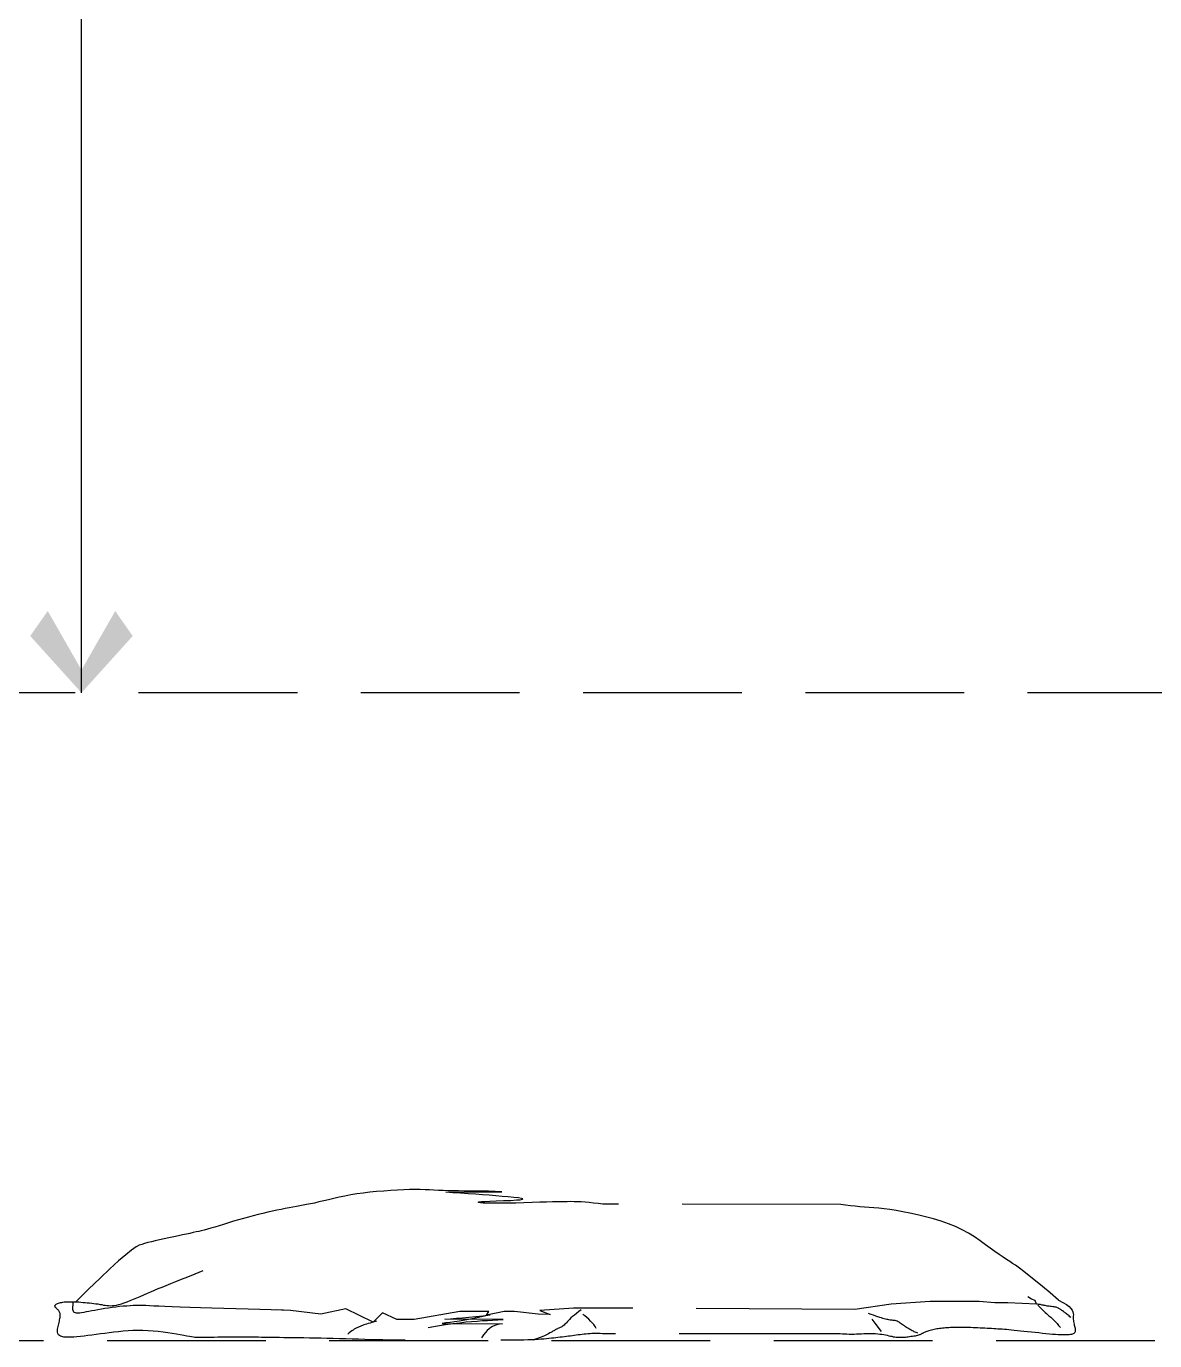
# Model space of a CAD drawing. Extents: x 468514 to 728049, y -74127 to 69080.
# Drawn here: x 504361 to 505249, y -70126 to -69092 of the extents above; entities that cross this region are included whole.
import ezdxf

# ---------------------------------------------------------------- set-up
doc = ezdxf.new("R2010")
doc.units = 0
doc.header["$LTSCALE"] = 500
doc.header["$MEASUREMENT"] = 0
doc.linetypes.add('DASH', pattern=[0.35, 0.25, -0.1])
doc.layers.add('E 立面家具、洁具', color=153, linetype='Continuous')
doc.layers.add('E 立面标注尺寸', color=9, linetype='Continuous')
doc.styles.add('PDC DIM', font='PMingLiU-ExtB.ttf', dxfattribs={"width": 0.85})
doc.dimstyles.new('PDC-A2', dxfattribs={"dimscale": 0, "dimtxt": 2.5, "dimasz": 1, "dimexe": 1, "dimexo": 1, "dimgap": 0.7, "dimtad": 1, "dimdec": 0, "dimtxsty": 'PDC DIM', "dimblk": 'ARCHTICK', "dimcen": 1, "dimdle": 1, "dimclrd": 8, "dimclre": 8, "dimclrt": 9, "dimadec": 0, "dimazin": 0, "dimtfac": 1, "dimtdec": 0, "dimtix": 1, "dimtmove": 2, "dimatfit": 3, "dimldrblk": 'PDC A2 T R', "dimfxl": 10, "dimfxlon": 1, "dimarcsym": 0})

# ---------------------------------------------------------------- blocks, each defined once
blk = doc.blocks.new('4545')
at = {"linetype": 'DASH', "lineweight": -2}
for p, q in [((508743, -71550.6), (507003, -71550.6)), ((508063.7, -71950.6, 0), (508060, -71951.4, 0)), ((508067.5, -71949.6, 0), (508063.7, -71950.6, 0)), ((508071.6, -71948.6, 0), (508067.5, -71949.6, 0)), ((508075.9, -71947.6, 0), (508071.6, -71948.6, 0)), ((508080.4, -71946.7, 0), (508075.9, -71947.6, 0)), ((508085, -71945.8, 0), (508080.4, -71946.7, 0)), ((508089.8, -71945.1, 0), (508085, -71945.8, 0)), ((508094.9, -71944.4, 0), (508089.8, -71945.1, 0)), ((508100, -71943.8, 0), (508094.9, -71944.4, 0)), ((508105.4, -71943.2, 0), (508100, -71943.8, 0)), ((508111, -71942.8, 0), (508105.4, -71943.2, 0)), ((508116.5, -71942.4, 0), (508111, -71942.8, 0)), ((508121.7, -71942.1, 0), (508116.5, -71942.4, 0)), ((508126.7, -71941.9, 0), (508121.7, -71942.1, 0)), ((508131.3, -71941.7, 0), (508126.7, -71941.9, 0)), ((508135.7, -71941.7, 0), (508131.3, -71941.7, 0)), ((508139.7, -71941.7, 0), (508135.7, -71941.7, 0)), ((508143.5, -71941.8, 0), (508139.7, -71941.7, 0)), ((508147, -71941.9, 0), (508143.5, -71941.8, 0)), ((508150.4, -71942.1, 0), (508147, -71941.9, 0)), ((508154, -71942.3, 0), (508150.4, -71942.1, 0)), ((508157.8, -71942.4, 0), (508154, -71942.3, 0)), ((508161.7, -71942.6, 0), (508157.8, -71942.4, 0)), ((508159.8, -71943.7, 0), (508204.1, -71943.4, 0)), ((508165.5, -71944.1, 0), (508159.8, -71943.7, 0)), ((508165.7, -71942.7, 0), (508161.7, -71942.6, 0)), ((508171.5, -71944.4, 0), (508165.5, -71944.1, 0)), ((508169.9, -71942.7, 0), (508165.7, -71942.7, 0)), ((508174.3, -71942.8, 0), (508169.9, -71942.7, 0)), ((508177.5, -71944.9, 0), (508171.5, -71944.4, 0)), ((508178.8, -71942.8, 0), (508174.3, -71942.8, 0)), ((508183.3, -71945.3, 0), (508177.5, -71944.9, 0)), ((508183.5, -71942.8, 0), (508178.8, -71942.8, 0)), ((508188.8, -71945.7, 0), (508183.3, -71945.3, 0)), ((508188.4, -71942.9, 0), (508183.5, -71942.8, 0)), ((508185.4, -71951.6, 0), (508186.1, -71951.3, 0)), ((508186.1, -71951.3, 0), (508187.9, -71951.1, 0)), ((508187.9, -71951.1, 0), (508190.7, -71950.9, 0)), ((508193.5, -71943, 0), (508188.4, -71942.9, 0)), ((508194.1, -71946.1, 0), (508188.8, -71945.7, 0)), ((508190.7, -71950.9, 0), (508194.5, -71950.7, 0)), ((508198.7, -71943.2, 0), (508193.5, -71943, 0)), ((508199.3, -71946.5, 0), (508194.1, -71946.1, 0)), ((508194.5, -71950.7, 0), (508199.4, -71950.5, 0)), ((508204.1, -71943.4, 0), (508198.7, -71943.2, 0)), ((508204.2, -71947, 0), (508199.3, -71946.5, 0)), ((508199.4, -71950.5, 0), (508205.3, -71950.3, 0)), ((508208.9, -71947.4, 0), (508204.2, -71947, 0)), ((508205.3, -71950.3, 0), (508211, -71950.1, 0)), ((508213.4, -71947.8, 0), (508208.9, -71947.4, 0)), ((508211, -71950.1, 0), (508215.4, -71949.8, 0)), ((508217.1, -71948.2, 0), (508213.4, -71947.8, 0)), ((508215.4, -71949.8, 0), (508218.5, -71949.6, 0)), ((508219.5, -71948.6, 0), (508217.1, -71948.2, 0)), ((508218.5, -71949.6, 0), (508220.2, -71949.3, 0)), ((508220.5, -71948.9, 0), (508219.5, -71948.6, 0)), ((508220.2, -71949.3, 0), (508220.5, -71948.9, 0)), ((508244, -71951.3, 0), (508239.2, -71951.5, 0)), ((508248.4, -71951.3, 0), (508244, -71951.3, 0)), ((508252.2, -71951.2, 0), (508248.4, -71951.3, 0)), ((508255.5, -71951.2, 0), (508252.2, -71951.2, 0)), ((508258.3, -71951.1, 0), (508255.5, -71951.2, 0)), ((508260.9, -71951.2, 0), (508258.3, -71951.1, 0)), ((508263.6, -71951.3, 0), (508260.9, -71951.2, 0)), ((508266.5, -71951.4, 0), (508263.6, -71951.3, 0)), ((508012.1, -71961.3, 0), (508008.3, -71962.3, 0)), ((508015.9, -71960.4, 0), (508012.1, -71961.3, 0)), ((508019.7, -71959.5, 0), (508015.9, -71960.4, 0)), ((508023.4, -71958.7, 0), (508019.7, -71959.5, 0)), ((508026.9, -71957.9, 0), (508023.4, -71958.7, 0)), ((508030.3, -71957.2, 0), (508026.9, -71957.9, 0)), ((508033.5, -71956.6, 0), (508030.3, -71957.2, 0)), ((508036.6, -71956, 0), (508033.5, -71956.6, 0)), ((508039.5, -71955.4, 0), (508036.6, -71956, 0)), ((508042.2, -71954.9, 0), (508039.5, -71955.4, 0)), ((508044.8, -71954.5, 0), (508042.2, -71954.9, 0)), ((508047.5, -71954, 0), (508044.8, -71954.5, 0)), ((508050.3, -71953.5, 0), (508047.5, -71954, 0)), ((508053.3, -71952.9, 0), (508050.3, -71953.5, 0)), ((508056.6, -71952.2, 0), (508053.3, -71952.9, 0)), ((508060, -71951.4, 0), (508056.6, -71952.2, 0)), ((508185.7, -71951.8, 0), (508185.4, -71951.6, 0)), ((508187.1, -71952, 0), (508185.7, -71951.8, 0)), ((508189.3, -71952.2, 0), (508187.1, -71952, 0)), ((508192.1, -71952.3, 0), (508189.3, -71952.2, 0)), ((508195.4, -71952.4, 0), (508192.1, -71952.3, 0)), ((508199.4, -71952.4, 0), (508195.4, -71952.4, 0)), ((508204, -71952.4, 0), (508199.4, -71952.4, 0)), ((508209.2, -71952.3, 0), (508204, -71952.4, 0)), ((508215, -71952.2, 0), (508209.2, -71952.3, 0)), ((508221.4, -71952, 0), (508215, -71952.2, 0)), ((508227.9, -71951.8, 0), (508221.4, -71952, 0)), ((508233.8, -71951.6, 0), (508227.9, -71951.8, 0)), ((508239.2, -71951.5, 0), (508233.8, -71951.6, 0)), ((508269.6, -71951.6, 0), (508266.5, -71951.4, 0)), ((508272.8, -71951.9, 0), (508269.6, -71951.6, 0)), ((508276.2, -71952.2, 0), (508272.8, -71951.9, 0)), ((508279.7, -71952.6, 0), (508276.2, -71952.2, 0)), ((508283.4, -71953.1, 0), (508279.7, -71952.6, 0)), ((508470.9, -71953.5, 0), (508283.4, -71953.1, 0)), ((508474.6, -71954, 0), (508470.9, -71953.5, 0)), ((508478.4, -71954.4, 0), (508474.6, -71954, 0)), ((508482.1, -71954.8, 0), (508478.4, -71954.4, 0)), ((508485.8, -71955.1, 0), (508482.1, -71954.8, 0)), ((508489.5, -71955.4, 0), (508485.8, -71955.1, 0)), ((508493.2, -71955.7, 0), (508489.5, -71955.4, 0)), ((508496.9, -71955.9, 0), (508493.2, -71955.7, 0)), ((508500.7, -71956.3, 0), (508496.9, -71955.9, 0)), ((508504.9, -71956.7, 0), (508500.7, -71956.3, 0)), ((508509.5, -71957.4, 0), (508504.9, -71956.7, 0)), ((508514.4, -71958.2, 0), (508509.5, -71957.4, 0)), ((508519.6, -71959.1, 0), (508514.4, -71958.2, 0)), ((508525.2, -71960.3, 0), (508519.6, -71959.1, 0)), ((508531.2, -71961.6, 0), (508525.2, -71960.3, 0)), ((508537.5, -71963, 0), (508531.2, -71961.6, 0)), ((507974.9, -71972.1, 0), (507972.1, -71972.8, 0)), ((507978, -71971.2, 0), (507974.9, -71972.1, 0)), ((507981.3, -71970.2, 0), (507978, -71971.2, 0)), ((507984.9, -71969.1, 0), (507981.3, -71970.2, 0)), ((507988.7, -71967.9, 0), (507984.9, -71969.1, 0)), ((507992.7, -71966.6, 0), (507988.7, -71967.9, 0)), ((507996.6, -71965.5, 0), (507992.7, -71966.6, 0)), ((508000.5, -71964.3, 0), (507996.6, -71965.5, 0)), ((508004.4, -71963.3, 0), (508000.5, -71964.3, 0)), ((508008.3, -71962.3, 0), (508004.4, -71963.3, 0)), ((508543.8, -71964.7, 0), (508537.5, -71963, 0)), ((508549.9, -71966.5, 0), (508543.8, -71964.7, 0)), ((508555.7, -71968.6, 0), (508549.9, -71966.5, 0)), ((508561.2, -71970.8, 0), (508555.7, -71968.6, 0)), ((508566.5, -71973.3, 0), (508561.2, -71970.8, 0)), ((507931.1, -71982, 0), (507928, -71982.7, 0)), ((507934.4, -71981.2, 0), (507931.1, -71982, 0)), ((507938, -71980.4, 0), (507934.4, -71981.2, 0)), ((507941.8, -71979.6, 0), (507938, -71980.4, 0)), ((507945.7, -71978.8, 0), (507941.8, -71979.6, 0)), ((507949.3, -71978, 0), (507945.7, -71978.8, 0)), ((507952.6, -71977.3, 0), (507949.3, -71978, 0)), ((507955.6, -71976.7, 0), (507952.6, -71977.3, 0)), ((507958.4, -71976.1, 0), (507955.6, -71976.7, 0)), ((507961, -71975.5, 0), (507958.4, -71976.1, 0)), ((507963.3, -71975, 0), (507961, -71975.5, 0)), ((507965.3, -71974.6, 0), (507963.3, -71975, 0)), ((507967.3, -71974.1, 0), (507965.3, -71974.6, 0)), ((507969.6, -71973.5, 0), (507967.3, -71974.1, 0)), ((507972.1, -71972.8, 0), (507969.6, -71973.5, 0)), ((508571.4, -71976, 0), (508566.5, -71973.3, 0)), ((508576.1, -71978.8, 0), (508571.4, -71976, 0)), ((508580.6, -71981.9, 0), (508576.1, -71978.8, 0)), ((508584.7, -71985, 0), (508580.6, -71981.9, 0)), ((507912.4, -71989.2, 0), (507907.9, -71992.9, 0)), ((507916, -71986.7, 0), (507912.4, -71989.2, 0)), ((507918.4, -71985.4, 0), (507916, -71986.7, 0)), ((507920.4, -71984.8, 0), (507918.4, -71985.4, 0)), ((507922.7, -71984.1, 0), (507920.4, -71984.8, 0)), ((507925.2, -71983.4, 0), (507922.7, -71984.1, 0)), ((507928, -71982.7, 0), (507925.2, -71983.4, 0)), ((508588.6, -71987.8, 0), (508584.7, -71985, 0)), ((508592.2, -71990.4, 0), (508588.6, -71987.8, 0)), ((508595.5, -71992.7, 0), (508592.2, -71990.4, 0)), ((508598.6, -71994.8, 0), (508595.5, -71992.7, 0)), ((507902.2, -71997.8, 0), (507895.4, -72004, 0)), ((507907.9, -71992.9, 0), (507902.2, -71997.8, 0)), ((508601.4, -71996.7, 0), (508598.6, -71994.8, 0)), ((508603.9, -71998.3, 0), (508601.4, -71996.7, 0)), ((508606.1, -71999.7, 0), (508603.9, -71998.3, 0)), ((508608.5, -72001.2, 0), (508606.1, -71999.7, 0)), ((508611.5, -72003.4, 0), (508608.5, -72001.2, 0)), ((507887.6, -72011.4, 0), (507878.6, -72020.1, 0)), ((507895.4, -72004, 0), (507887.6, -72011.4, 0)), ((507947.3, -72014), (507951.7, -72012.2)), ((507951.7, -72012.2), (507956.7, -72010.2)), ((507956.7, -72010.2), (507962.4, -72007.9)), ((507962.4, -72007.9), (507968.7, -72005.3)), ((508615.1, -72006.1, 0), (508611.5, -72003.4, 0)), ((508619.3, -72009.5, 0), (508615.1, -72006.1, 0)), ((508624.1, -72013.4, 0), (508619.3, -72009.5, 0)), ((508629.6, -72017.9, 0), (508624.1, -72013.4, 0)), ((507878.6, -72020.1, 0), (507868.6, -72030, 0)), ((507922.1, -72024.5), (507924.9, -72023.2)), ((507924.9, -72023.2), (507927.7, -72022)), ((507927.7, -72022), (507930.5, -72020.8)), ((507930.5, -72020.8), (507933.4, -72019.6)), ((507933.4, -72019.6), (507936.4, -72018.4)), ((507936.4, -72018.4), (507939.7, -72017.1)), ((507939.7, -72017.1), (507943.3, -72015.6)), ((507943.3, -72015.6), (507947.3, -72014)), ((508635.6, -72023, 0), (508629.6, -72017.9, 0)), ((508642.2, -72028.8, 0), (508635.6, -72023, 0)), ((507852.1, -72033.1), (507852.2, -72032.8)), ((507852.1, -72033.4), (507852.1, -72033.1)), ((507852.2, -72033.8), (507852.1, -72033.4)), ((507852.2, -72032.8), (507852.4, -72032.5)), ((507852.3, -72034.1), (507852.2, -72033.8)), ((507852.6, -72034.4), (507852.3, -72034.1)), ((507852.4, -72032.5), (507852.7, -72032.2)), ((507852.7, -72032.2), (507853.1, -72031.9)), ((507853.1, -72031.9), (507853.6, -72031.6)), ((507853.6, -72031.6), (507854.2, -72031.4)), ((507854.2, -72031.4), (507854.9, -72031.1)), ((507854.9, -72031.1), (507855.7, -72030.9)), ((507855.7, -72030.9), (507856.5, -72030.6)), ((507856.5, -72030.6), (507857.4, -72030.4)), ((507857.4, -72030.4), (507858.3, -72030.3)), ((507858.3, -72030.3), (507859.3, -72030.1)), ((507859.3, -72030.1), (507860.4, -72030)), ((507860.4, -72030), (507861.5, -72030)), ((507861.5, -72030), (507862.6, -72029.9)), ((507862.6, -72029.9), (507863.8, -72029.9)), ((507863.8, -72029.9), (507865.1, -72029.9)), ((507865.1, -72029.9), (507866.5, -72029.9)), ((507866.3, -72033.9, 0), (507866.4, -72032.7, 0)), ((507866.3, -72035, 0), (507866.3, -72033.9, 0)), ((507866.4, -72031.4, 0), (507866.5, -72029.9, 0)), ((507866.4, -72032.7, 0), (507866.4, -72031.4, 0)), ((507866.5, -72029.9), (507867.9, -72030)), ((507867.9, -72030), (507869.3, -72030)), ((507869.3, -72030), (507870.9, -72030.1)), ((507870.9, -72030.1), (507872.5, -72030.2)), ((507872.5, -72030.2), (507874.2, -72030.4)), ((507874.2, -72030.4), (507875.9, -72030.5)), ((507875.9, -72030.5), (507877.6, -72030.7)), ((507877.6, -72030.7), (507879.4, -72030.9)), ((507879.4, -72030.9), (507881.1, -72031.1)), ((507881.1, -72031.1), (507882.8, -72031.3)), ((507882.8, -72031.3), (507884.4, -72031.5)), ((507884.4, -72031.5), (507886, -72031.7)), ((507886, -72031.7), (507887.6, -72032)), ((507887.6, -72032), (507889, -72032.2)), ((507889, -72032.2), (507890.4, -72032.5)), ((507890.4, -72032.5), (507891.7, -72032.7)), ((507891.7, -72032.7), (507893, -72032.9)), ((507893, -72032.9), (507894.4, -72033)), ((507894.4, -72033), (507895.8, -72033.1)), ((507895.8, -72033.1), (507897.3, -72033)), ((507900.1, -72034.1, 0), (507897.2, -72034.5, 0)), ((507897.3, -72033), (507898.8, -72032.9)), ((507898.8, -72032.9), (507900.5, -72032.6)), ((507903, -72033.8, 0), (507900.1, -72034.1, 0)), ((507900.5, -72032.6), (507902.4, -72032.2)), ((507902.4, -72032.2), (507904.4, -72031.6)), ((507905.8, -72033.5, 0), (507903, -72033.8, 0)), ((507904.4, -72031.6), (507906.6, -72030.8)), ((507908.6, -72033.3, 0), (507905.8, -72033.5, 0)), ((507906.6, -72030.8), (507908.9, -72030)), ((507911.2, -72033.1, 0), (507908.6, -72033.3, 0)), ((507908.9, -72030), (507911.4, -72029)), ((507913.8, -72033, 0), (507911.2, -72033.1, 0)), ((507911.4, -72029), (507914, -72028)), ((507916.1, -72032.9, 0), (507913.8, -72033, 0)), ((507914, -72028), (507916.6, -72026.8)), ((507918.5, -72032.9, 0), (507916.1, -72032.9, 0)), ((507916.6, -72026.8), (507919.3, -72025.7)), ((507920.9, -72032.9, 0), (507918.5, -72032.9, 0)), ((507919.3, -72025.7), (507922.1, -72024.5)), ((507923.6, -72033, 0), (507920.9, -72032.9, 0)), ((507926.5, -72033.1, 0), (507923.6, -72033, 0)), ((507930, -72033.3, 0), (507926.5, -72033.1, 0)), ((507934, -72033.5, 0), (507930, -72033.3, 0)), ((507938.7, -72033.7, 0), (507934, -72033.5, 0)), ((507944.3, -72033.9, 0), (507938.7, -72033.7, 0)), ((507950.8, -72034.2, 0), (507944.3, -72033.9, 0)), ((507958.3, -72034.4, 0), (507950.8, -72034.2, 0)), ((508510.5, -72031.8), (508482, -72035.9)), ((508541.2, -72029.8), (508510.5, -72031.8)), ((508561.6, -72029.8), (508541.2, -72029.8)), ((508579.9, -72029.8), (508561.6, -72029.8)), ((508592.2, -72030.8), (508579.9, -72029.8)), ((508602.4, -72030.8), (508592.2, -72030.8)), ((508624.9, -72031.8), (508602.4, -72030.8)), ((508621, -72028), (508618.1, -72026)), ((508623.8, -72028.9), (508621, -72028)), ((508624.9, -72031.8), (508623.8, -72028.9)), ((508625.7, -72031.9, 0), (508624.9, -72031.8, 0)), ((508626.5, -72032, 0), (508625.7, -72031.9, 0)), ((508625.9, -72032.5, 0), (508627.5, -72034.2, 0)), ((508627.3, -72032.1, 0), (508626.5, -72032, 0)), ((508628, -72032.2, 0), (508627.3, -72032.1, 0)), ((508628.7, -72032.3, 0), (508628, -72032.2, 0)), ((508629.4, -72032.5, 0), (508628.7, -72032.3, 0)), ((508630, -72032.6, 0), (508629.4, -72032.5, 0)), ((508630.6, -72032.7, 0), (508630, -72032.6, 0)), ((508631.1, -72032.9, 0), (508630.6, -72032.7, 0)), ((508631.8, -72033, 0), (508631.1, -72032.9, 0)), ((508632.5, -72033.2, 0), (508631.8, -72033, 0)), ((508633.3, -72033.3, 0), (508632.5, -72033.2, 0)), ((508634.1, -72033.4, 0), (508633.3, -72033.3, 0)), ((508635, -72033.5, 0), (508634.1, -72033.4, 0)), ((508635.9, -72033.7, 0), (508635, -72033.5, 0)), ((508636.9, -72033.8, 0), (508635.9, -72033.7, 0)), ((508637.9, -72033.9, 0), (508636.9, -72033.8, 0)), ((508638.8, -72034, 0), (508637.9, -72033.9, 0)), ((508639.6, -72034.2, 0), (508638.8, -72034, 0)), ((508640.4, -72034.3, 0), (508639.6, -72034.2, 0)), ((508642.2, -72028.8), (508645.8, -72030.5)), ((508645.8, -72030.5), (508648.5, -72032.2)), ((508648.5, -72032.2), (508650.6, -72033.8)), ((508650.6, -72033.8), (508652.1, -72035.2)), ((507852.8, -72034.7), (507852.6, -72034.4)), ((507853.2, -72035), (507852.8, -72034.7)), ((507853.5, -72035.4), (507853.2, -72035)), ((507853.9, -72035.7), (507853.5, -72035.4)), ((507854.2, -72036.1), (507853.9, -72035.7)), ((507854.6, -72036.4), (507854.2, -72036.1)), ((507854.9, -72036.8), (507854.6, -72036.4)), ((507855.2, -72037.2), (507854.9, -72036.8)), ((507855.5, -72037.6), (507855.2, -72037.2)), ((507855.8, -72038.1), (507855.5, -72037.6)), ((507855.6, -72045.1), (507855.8, -72044.1)), ((507856, -72038.6), (507855.8, -72038.1)), ((507855.8, -72044.1), (507856, -72043.1)), ((507856.1, -72039.2), (507856, -72038.6)), ((507856, -72043.1), (507856.2, -72042.2)), ((507856.2, -72039.9), (507856.1, -72039.2)), ((507856.3, -72040.6), (507856.2, -72039.9)), ((507856.2, -72042.2), (507856.3, -72041.3)), ((507856.3, -72041.3), (507856.3, -72040.6)), ((507866.3, -72036, 0), (507866.3, -72035, 0)), ((507866.4, -72036.8, 0), (507866.3, -72036, 0)), ((507866.6, -72037.5, 0), (507866.4, -72036.8, 0)), ((507866.9, -72038.1, 0), (507866.6, -72037.5, 0)), ((507867.5, -72038.5, 0), (507866.9, -72038.1, 0)), ((507868.2, -72038.7, 0), (507867.5, -72038.5, 0)), ((507869.1, -72038.9, 0), (507868.2, -72038.7, 0)), ((507870.2, -72038.9, 0), (507869.1, -72038.9, 0)), ((507871.6, -72038.8, 0), (507870.2, -72038.9, 0)), ((507873.1, -72038.6, 0), (507871.6, -72038.8, 0)), ((507874.9, -72038.3, 0), (507873.1, -72038.6, 0)), ((507876.8, -72037.9, 0), (507874.9, -72038.3, 0)), ((507878.9, -72037.5, 0), (507876.8, -72037.9, 0)), ((507881.1, -72037.1, 0), (507878.9, -72037.5, 0)), ((507883.5, -72036.7, 0), (507881.1, -72037.1, 0)), ((507886, -72036.2, 0), (507883.5, -72036.7, 0)), ((507888.7, -72035.7, 0), (507886, -72036.2, 0)), ((507891.5, -72035.3, 0), (507888.7, -72035.7, 0)), ((507894.3, -72034.9, 0), (507891.5, -72035.3, 0)), ((507897.2, -72034.5, 0), (507894.3, -72034.9, 0)), ((507966.6, -72034.7, 0), (507958.3, -72034.4, 0)), ((507975.6, -72035, 0), (507966.6, -72034.7, 0)), ((507985.1, -72035.2, 0), (507975.6, -72035, 0)), ((507994.6, -72035.5, 0), (507985.1, -72035.2, 0)), ((508004.2, -72035.8, 0), (507994.6, -72035.5, 0)), ((508013.5, -72036, 0), (508004.2, -72035.8, 0)), ((508022.3, -72036.3, 0), (508013.5, -72036, 0)), ((508030.4, -72036.5, 0), (508022.3, -72036.3, 0)), ((508037.5, -72036.7), (508026.5, -72036.4)), ((508037.5, -72036.7, 0), (508030.4, -72036.5, 0)), ((508061.5, -72039.7), (508037.5, -72036.7)), ((508081.1, -72035.6), (508061.5, -72039.7)), ((508102.6, -72045.9), (508081.1, -72035.6)), ((508110.1, -72038.7), (508102.6, -72045.9)), ((508121.4, -72043.9), (508110.1, -72038.7)), ((508134.9, -72043.9), (508121.4, -72043.9)), ((508171, -72037.7), (508134.9, -72043.9)), ((508159.2, -72043.6, 0), (508163.6, -72043.3, 0)), ((508204.9, -72043.9, 0), (508159.2, -72043.6, 0)), ((508163.6, -72043.3, 0), (508168.2, -72042.9, 0)), ((508168.2, -72042.9, 0), (508173, -72042.5, 0)), ((508174.9, -72044.5, 0), (508170.7, -72045.2, 0)), ((508182.4, -72037.7), (508171, -72037.7)), ((508173, -72042.5, 0), (508178.1, -72042.1, 0)), ((508179.4, -72043.7, 0), (508174.9, -72044.5, 0)), ((508178.1, -72042.1, 0), (508183.4, -72041.5, 0)), ((508184.2, -72042.7, 0), (508179.4, -72043.7, 0)), ((508193.7, -72037.7), (508182.4, -72037.7)), ((508183.4, -72041.5, 0), (508188.9, -72040.9, 0)), ((508189.4, -72041.6, 0), (508184.2, -72042.7, 0)), ((508188.9, -72040.9, 0), (508194.8, -72040.2, 0)), ((508194.8, -72040.2, 0), (508189.4, -72041.6, 0)), ((508205.7, -72037.7), (508191.9, -72040.5)), ((508191.9, -72040.5), (508193.7, -72037.7)), ((508192.7, -72044.6, 0), (508196.7, -72044.4, 0)), ((508196.7, -72044.4, 0), (508200.7, -72044.2, 0)), ((508200.7, -72044.2, 0), (508204.9, -72043.9, 0)), ((508214, -72037.7), (508205.7, -72037.7)), ((508232.5, -72039.7), (508214, -72037.7)), ((508242.1, -72040), (508232.5, -72039.7)), ((508260.5, -72034.9), (508233.9, -72036.9)), ((508233.9, -72036.9), (508242.1, -72040)), ((508257.3, -72043.8, 0), (508256.4, -72044.7, 0)), ((508258.4, -72042.7, 0), (508257.3, -72043.8, 0)), ((508259.7, -72041.6, 0), (508258.4, -72042.7, 0)), ((508261.1, -72040.4, 0), (508259.7, -72041.6, 0)), ((508482, -72035.9), (508260.5, -72034.9)), ((508262.8, -72039.1, 0), (508261.1, -72040.4, 0)), ((508264.5, -72037.7, 0), (508262.8, -72039.1, 0)), ((508266.5, -72036.2, 0), (508264.5, -72037.7, 0)), ((508269.4, -72041.1, 0), (508267.7, -72039.9, 0)), ((508271, -72042.4, 0), (508269.4, -72041.1, 0)), ((508272.5, -72043.7, 0), (508271, -72042.4, 0)), ((508273.8, -72045.1, 0), (508272.5, -72043.7, 0)), ((508494.8, -72039.9, 0), (508492.7, -72039.1, 0)), ((508496.7, -72040.6, 0), (508494.8, -72039.9, 0)), ((508498, -72046.8), (508495.5, -72043.6)), ((508498.5, -72041.2, 0), (508496.7, -72040.6, 0)), ((508500.1, -72041.8, 0), (508498.5, -72041.2, 0)), ((508501.6, -72042.3, 0), (508500.1, -72041.8, 0)), ((508502.9, -72042.7, 0), (508501.6, -72042.3, 0)), ((508504.1, -72043.1, 0), (508502.9, -72042.7, 0)), ((508505.1, -72043.4, 0), (508504.1, -72043.1, 0)), ((508506.1, -72043.6, 0), (508505.1, -72043.4, 0)), ((508507, -72043.8, 0), (508506.1, -72043.6, 0)), ((508507.9, -72044, 0), (508507, -72043.8, 0)), ((508508.8, -72044.2, 0), (508507.9, -72044, 0)), ((508509.7, -72044.3, 0), (508508.8, -72044.2, 0)), ((508510.5, -72044.4, 0), (508509.7, -72044.3, 0)), ((508511.3, -72044.5, 0), (508510.5, -72044.4, 0)), ((508627.5, -72034.2, 0), (508629.1, -72035.7, 0)), ((508629.1, -72035.7, 0), (508630.5, -72037.1, 0)), ((508630.5, -72037.1, 0), (508631.7, -72038.3, 0)), ((508631.7, -72038.3, 0), (508632.9, -72039.3, 0)), ((508632.9, -72039.3, 0), (508633.9, -72040.2, 0)), ((508633.9, -72040.2, 0), (508634.7, -72040.9, 0)), ((508634.7, -72040.9, 0), (508635.5, -72041.5, 0)), ((508635.5, -72041.5, 0), (508636.2, -72042.1, 0)), ((508636.2, -72042.1, 0), (508637, -72042.8, 0)), ((508637, -72042.8, 0), (508637.9, -72043.7, 0)), ((508637.9, -72043.7, 0), (508638.9, -72044.7, 0)), ((508641, -72034.5, 0), (508640.4, -72034.3, 0)), ((508641.6, -72034.7, 0), (508641, -72034.5, 0)), ((508642.2, -72034.9, 0), (508641.6, -72034.7, 0)), ((508642.6, -72035.2, 0), (508642.2, -72034.9, 0)), ((508643, -72035.5, 0), (508642.6, -72035.2, 0)), ((508643.5, -72035.8, 0), (508643, -72035.5, 0)), ((508643.9, -72036.1, 0), (508643.5, -72035.8, 0)), ((508644.4, -72036.4, 0), (508643.9, -72036.1, 0)), ((508645, -72036.8, 0), (508644.4, -72036.4, 0)), ((508645.5, -72037.2, 0), (508645, -72036.8, 0)), ((508646.1, -72037.6, 0), (508645.5, -72037.2, 0)), ((508646.7, -72038, 0), (508646.1, -72037.6, 0)), ((508647.3, -72038.5, 0), (508646.7, -72038, 0)), ((508647.9, -72039, 0), (508647.3, -72038.5, 0)), ((508648.6, -72039.5, 0), (508647.9, -72039, 0)), ((508649.2, -72040, 0), (508648.6, -72039.5, 0)), ((508649.9, -72040.6, 0), (508649.2, -72040, 0)), ((508650.6, -72041.1, 0), (508649.9, -72040.6, 0)), ((508651.3, -72041.7, 0), (508650.6, -72041.1, 0)), ((508652, -72042.3, 0), (508651.3, -72041.7, 0)), ((508652.1, -72035.2), (508653, -72036.6)), ((508653, -72036.6), (508653.6, -72037.9)), ((508653.6, -72037.9), (508653.9, -72039.1)), ((508653.9, -72039.1), (508654, -72040.3)), ((508654, -72040.3), (508653.9, -72041.4)), ((508653.9, -72041.4), (508653.9, -72042.5)), ((508653.9, -72042.5), (508653.9, -72043.6)), ((508653.9, -72043.6), (508654, -72044.6)), ((507854, -72053.2), (507854.1, -72052.3)), ((507854.1, -72054), (507854, -72053.2)), ((507854.1, -72052.3), (507854.2, -72051.4)), ((507854.3, -72054.8), (507854.1, -72054)), ((507854.2, -72051.4), (507854.4, -72050.4)), ((507854.6, -72055.5), (507854.3, -72054.8)), ((507854.4, -72050.4), (507854.6, -72049.3)), ((507854.6, -72049.3), (507854.9, -72048.3)), ((507854.9, -72048.3), (507855.1, -72047.2)), ((507855.1, -72047.2), (507855.4, -72046.2)), ((507855.4, -72046.2), (507855.6, -72045.1)), ((507891.3, -72054.8), (507887.9, -72055.3)), ((507894.8, -72054.3), (507891.3, -72054.8)), ((507898.5, -72053.9), (507894.8, -72054.3)), ((507902.1, -72053.5), (507898.5, -72053.9)), ((507905.9, -72053.1), (507902.1, -72053.5)), ((507909.7, -72052.8), (507905.9, -72053.1)), ((507913.5, -72052.6), (507909.7, -72052.8)), ((507917.5, -72052.5), (507913.5, -72052.6)), ((507921.4, -72052.6), (507917.5, -72052.5)), ((507925.4, -72052.7), (507921.4, -72052.6)), ((507929.4, -72053), (507925.4, -72052.7)), ((507933.3, -72053.4), (507929.4, -72053)), ((507937.2, -72053.9), (507933.3, -72053.4)), ((507940.9, -72054.4), (507937.2, -72053.9)), ((507944.5, -72054.9), (507940.9, -72054.4)), ((508083.8, -72054.5, 0), (508082.8, -72055.5, 0)), ((508084.8, -72053.6, 0), (508083.8, -72054.5, 0)), ((508085.8, -72052.8, 0), (508084.8, -72053.6, 0)), ((508086.8, -72052.2, 0), (508085.8, -72052.8, 0)), ((508087.8, -72051.6, 0), (508086.8, -72052.2, 0)), ((508088.7, -72051, 0), (508087.8, -72051.6, 0)), ((508089.7, -72050.5, 0), (508088.7, -72051, 0)), ((508090.6, -72050.1, 0), (508089.7, -72050.5, 0)), ((508091.6, -72049.7, 0), (508090.6, -72050.1, 0)), ((508092.5, -72049.3, 0), (508091.6, -72049.7, 0)), ((508093.4, -72048.9, 0), (508092.5, -72049.3, 0)), ((508094.3, -72048.6, 0), (508093.4, -72048.9, 0)), ((508095.3, -72048.2, 0), (508094.3, -72048.6, 0)), ((508096.4, -72047.9, 0), (508095.3, -72048.2, 0)), ((508097.5, -72047.5, 0), (508096.4, -72047.9, 0)), ((508098.8, -72047.1, 0), (508097.5, -72047.5, 0)), ((508100.2, -72046.7, 0), (508098.8, -72047.1, 0)), ((508101.7, -72046.2, 0), (508100.2, -72046.7, 0)), ((508103.5, -72045.7, 0), (508101.7, -72046.2, 0)), ((508105.4, -72045.1, 0), (508103.5, -72045.7, 0)), ((508146.1, -72050.2, 0), (508153.2, -72048.9, 0)), ((508153.2, -72048.9, 0), (508159.6, -72047.9, 0)), ((508160, -72046.6, 0), (508157, -72047, 0)), ((508157, -72047, 0), (508204.4, -72047.3, 0)), ((508159.6, -72047.9, 0), (508165.4, -72047.1, 0)), ((508163.2, -72046.2, 0), (508160, -72046.6, 0)), ((508166.8, -72045.7, 0), (508163.2, -72046.2, 0)), ((508165.4, -72047.1, 0), (508170.8, -72046.4, 0)), ((508170.7, -72045.2, 0), (508166.8, -72045.7, 0)), ((508170.8, -72046.4, 0), (508175.7, -72045.8, 0)), ((508175.7, -72045.8, 0), (508180.2, -72045.4, 0)), ((508180.2, -72045.4, 0), (508184.5, -72045.1, 0)), ((508184.5, -72045.1, 0), (508188.6, -72044.8, 0)), ((508188.6, -72044.8, 0), (508192.7, -72044.6, 0)), ((508191.1, -72054.1, 0), (508189.6, -72056, 0)), ((508192.5, -72052.5, 0), (508191.1, -72054.1, 0)), ((508193.9, -72051.2, 0), (508192.5, -72052.5, 0)), ((508195.3, -72050.2, 0), (508193.9, -72051.2, 0)), ((508196.7, -72049.4, 0), (508195.3, -72050.2, 0)), ((508198.4, -72048.7, 0), (508196.7, -72049.4, 0)), ((508200.1, -72048.2, 0), (508198.4, -72048.7, 0)), ((508202.1, -72047.7, 0), (508200.1, -72048.2, 0)), ((508204.4, -72047.3, 0), (508202.1, -72047.7, 0)), ((508241.7, -72054.5, 0), (508240.8, -72055.1, 0)), ((508242.6, -72054.1, 0), (508241.7, -72054.5, 0)), ((508243.5, -72053.6, 0), (508242.6, -72054.1, 0)), ((508244.2, -72053.2, 0), (508243.5, -72053.6, 0)), ((508244.9, -72052.8, 0), (508244.2, -72053.2, 0)), ((508245.5, -72052.5, 0), (508244.9, -72052.8, 0)), ((508246.1, -72052.1, 0), (508245.5, -72052.5, 0)), ((508246.6, -72051.8, 0), (508246.1, -72052.1, 0)), ((508247.1, -72051.5, 0), (508246.6, -72051.8, 0)), ((508247.7, -72051.2, 0), (508247.1, -72051.5, 0)), ((508248.2, -72051, 0), (508247.7, -72051.2, 0)), ((508248.8, -72050.7, 0), (508248.2, -72051, 0)), ((508249.4, -72050.4, 0), (508248.8, -72050.7, 0)), ((508250, -72050.1, 0), (508249.4, -72050.4, 0)), ((508250.6, -72049.9, 0), (508250, -72050.1, 0)), ((508251.2, -72049.6, 0), (508250.6, -72049.9, 0)), ((508251.8, -72049.2, 0), (508251.2, -72049.6, 0)), ((508252.4, -72048.8, 0), (508251.8, -72049.2, 0)), ((508253.1, -72048.3, 0), (508252.4, -72048.8, 0)), ((508253.7, -72047.7, 0), (508253.1, -72048.3, 0)), ((508254.4, -72047.1, 0), (508253.7, -72047.7, 0)), ((508255, -72046.4, 0), (508254.4, -72047.1, 0)), ((508255.7, -72045.6, 0), (508255, -72046.4, 0)), ((508256.4, -72044.7, 0), (508255.7, -72045.6, 0)), ((508275.1, -72046.5, 0), (508273.8, -72045.1, 0)), ((508276.3, -72047.9, 0), (508275.1, -72046.5, 0)), ((508277.4, -72049.4, 0), (508276.3, -72047.9, 0)), ((508278.3, -72050.9, 0), (508277.4, -72049.4, 0)), ((508502.9, -72053.4), (508498, -72046.8)), ((508512.1, -72044.6, 0), (508511.3, -72044.5, 0)), ((508512.9, -72044.7, 0), (508512.1, -72044.6, 0)), ((508513.6, -72044.8, 0), (508512.9, -72044.7, 0)), ((508514.4, -72045, 0), (508513.6, -72044.8, 0)), ((508515.2, -72045.3, 0), (508514.4, -72045, 0)), ((508516, -72045.7, 0), (508515.2, -72045.3, 0)), ((508516.8, -72046.1, 0), (508516, -72045.7, 0)), ((508517.6, -72046.7, 0), (508516.8, -72046.1, 0)), ((508518.4, -72047.2, 0), (508517.6, -72046.7, 0)), ((508519.2, -72047.8, 0), (508518.4, -72047.2, 0)), ((508520.1, -72048.4, 0), (508519.2, -72047.8, 0)), ((508520.9, -72049, 0), (508520.1, -72048.4, 0)), ((508521.8, -72049.6, 0), (508520.9, -72049, 0)), ((508522.7, -72050.1, 0), (508521.8, -72049.6, 0)), ((508523.6, -72050.7, 0), (508522.7, -72050.1, 0)), ((508524.5, -72051.2, 0), (508523.6, -72050.7, 0)), ((508525.4, -72051.7, 0), (508524.5, -72051.2, 0)), ((508526.3, -72052.2, 0), (508525.4, -72051.7, 0)), ((508527.1, -72052.7, 0), (508526.3, -72052.2, 0)), ((508528, -72053.1, 0), (508527.1, -72052.7, 0)), ((508528.7, -72053.5, 0), (508528, -72053.1, 0)), ((508529.5, -72053.8, 0), (508528.7, -72053.5, 0)), ((508530.2, -72054.1, 0), (508529.5, -72053.8, 0)), ((508530.9, -72054.4, 0), (508530.2, -72054.1, 0)), ((508531.5, -72054.6, 0), (508530.9, -72054.4, 0)), ((508535.2, -72054.8), (508534.8, -72055)), ((508535.6, -72054.6), (508535.2, -72054.8)), ((508536, -72054.3), (508535.6, -72054.6)), ((508536.6, -72054.1), (508536, -72054.3)), ((508537.2, -72053.8), (508536.6, -72054.1)), ((508537.9, -72053.6), (508537.2, -72053.8)), ((508538.6, -72053.3), (508537.9, -72053.6)), ((508539.5, -72053), (508538.6, -72053.3)), ((508540.3, -72052.7), (508539.5, -72053)), ((508541.3, -72052.5), (508540.3, -72052.7)), ((508542.3, -72052.2), (508541.3, -72052.5)), ((508543.3, -72052), (508542.3, -72052.2)), ((508544.3, -72051.7), (508543.3, -72052)), ((508545.4, -72051.5), (508544.3, -72051.7)), ((508546.5, -72051.3), (508545.4, -72051.5)), ((508547.6, -72051.2), (508546.5, -72051.3)), ((508548.7, -72051), (508547.6, -72051.2)), ((508549.8, -72050.9), (508548.7, -72051)), ((508551, -72050.7), (508549.8, -72050.9)), ((508552.2, -72050.6), (508551, -72050.7)), ((508553.4, -72050.5), (508552.2, -72050.6)), ((508554.7, -72050.5), (508553.4, -72050.5)), ((508556, -72050.4), (508554.7, -72050.5)), ((508557.3, -72050.3), (508556, -72050.4)), ((508558.7, -72050.3), (508557.3, -72050.3)), ((508560.2, -72050.3), (508558.7, -72050.3)), ((508561.7, -72050.2), (508560.2, -72050.3)), ((508563.2, -72050.2), (508561.7, -72050.2)), ((508564.8, -72050.2), (508563.2, -72050.2)), ((508566.4, -72050.2), (508564.8, -72050.2)), ((508568.1, -72050.2), (508566.4, -72050.2)), ((508569.8, -72050.3), (508568.1, -72050.2)), ((508571.5, -72050.3), (508569.8, -72050.3)), ((508573.3, -72050.3), (508571.5, -72050.3)), ((508575.1, -72050.4), (508573.3, -72050.3)), ((508576.9, -72050.5), (508575.1, -72050.4)), ((508578.8, -72050.5), (508576.9, -72050.5)), ((508580.6, -72050.6), (508578.8, -72050.5)), ((508582.5, -72050.7), (508580.6, -72050.6)), ((508584.3, -72050.8), (508582.5, -72050.7)), ((508586.1, -72050.9), (508584.3, -72050.8)), ((508587.9, -72051), (508586.1, -72050.9)), ((508589.6, -72051.1), (508587.9, -72051)), ((508591.3, -72051.2), (508589.6, -72051.1)), ((508593, -72051.3), (508591.3, -72051.2)), ((508594.6, -72051.4), (508593, -72051.3)), ((508596.3, -72051.5), (508594.6, -72051.4)), ((508597.9, -72051.6), (508596.3, -72051.5)), ((508599.7, -72051.8), (508597.9, -72051.6)), ((508601.4, -72051.9), (508599.7, -72051.8)), ((508603.3, -72052.1), (508601.4, -72051.9)), ((508605.4, -72052.3), (508603.3, -72052.1)), ((508607.5, -72052.5), (508605.4, -72052.3)), ((508609.9, -72052.7), (508607.5, -72052.5)), ((508612.4, -72053), (508609.9, -72052.7)), ((508615.1, -72053.3), (508612.4, -72053)), ((508618, -72053.6), (508615.1, -72053.3)), ((508620.9, -72053.9), (508618, -72053.6)), ((508623.8, -72054.2), (508620.9, -72053.9)), ((508626.7, -72054.5), (508623.8, -72054.2)), ((508629.6, -72054.8), (508626.7, -72054.5)), ((508632.4, -72055.1), (508629.6, -72054.8)), ((508638.9, -72044.7, 0), (508640, -72045.8, 0)), ((508640, -72045.8, 0), (508641.2, -72047.1, 0)), ((508641.2, -72047.1, 0), (508642.4, -72048.5, 0)), ((508642.4, -72048.5, 0), (508643.8, -72050.1, 0)), ((508654.4, -72054.8), (508653.9, -72055.1)), ((508654, -72044.6), (508654.1, -72045.6)), ((508654.1, -72045.6), (508654.3, -72046.5)), ((508654.3, -72046.5), (508654.5, -72047.5)), ((508654.8, -72054.5), (508654.4, -72054.8)), ((508654.5, -72047.5), (508654.7, -72048.3)), ((508654.7, -72048.3), (508655, -72049.2)), ((508655.1, -72054.1), (508654.8, -72054.5)), ((508655, -72049.2), (508655.2, -72049.9)), ((508655.3, -72053.6), (508655.1, -72054.1)), ((508655.2, -72049.9), (508655.3, -72050.7)), ((508655.3, -72050.7), (508655.5, -72051.4)), ((508655.5, -72053.1), (508655.3, -72053.6)), ((508655.5, -72051.4), (508655.5, -72052)), ((508655.5, -72052), (508655.5, -72052.6)), ((508655.5, -72052.6), (508655.5, -72053.1)), ((508718.1, -72060.6), (507027.9, -72060.6)), ((507855, -72056.1), (507854.6, -72055.5)), ((507855.7, -72056.6), (507855, -72056.1)), ((507856.5, -72057), (507855.7, -72056.6)), ((507857.6, -72057.4), (507856.5, -72057)), ((507859, -72057.7), (507857.6, -72057.4)), ((507860.6, -72057.8), (507859, -72057.7)), ((507862.5, -72057.9), (507860.6, -72057.8)), ((507864.6, -72057.8), (507862.5, -72057.9)), ((507866.9, -72057.7), (507864.6, -72057.8)), ((507869.4, -72057.5), (507866.9, -72057.7)), ((507872.2, -72057.3), (507869.4, -72057.5)), ((507875, -72057), (507872.2, -72057.3)), ((507878.1, -72056.6), (507875, -72057)), ((507881.2, -72056.2), (507878.1, -72056.6)), ((507884.5, -72055.8), (507881.2, -72056.2)), ((507887.9, -72055.3), (507884.5, -72055.8)), ((507947.8, -72055.5), (507944.5, -72054.9)), ((507950.8, -72056), (507947.8, -72055.5)), ((507953.6, -72056.5), (507950.8, -72056)), ((507956, -72057), (507953.6, -72056.5)), ((507958, -72057.3), (507956, -72057)), ((507959.6, -72057.6), (507958, -72057.3)), ((507961.1, -72057.9), (507959.6, -72057.6)), ((507962.3, -72058), (507961.1, -72057.9)), ((507963.5, -72058.1), (507962.3, -72058)), ((507964.6, -72058.2), (507963.5, -72058.1)), ((507965.8, -72058.2), (507964.6, -72058.2)), ((507967.1, -72058.2), (507965.8, -72058.2)), ((507968.6, -72058.2), (507967.1, -72058.2)), ((507970.4, -72058.2), (507968.6, -72058.2)), ((507972.5, -72058.1), (507970.4, -72058.2)), ((507974.9, -72058), (507972.5, -72058.1)), ((507977.5, -72058), (507974.9, -72058)), ((507980.4, -72057.9), (507977.5, -72058)), ((507983.3, -72057.8), (507980.4, -72057.9)), ((507986.3, -72057.8), (507983.3, -72057.8)), ((507989.4, -72057.7), (507986.3, -72057.8)), ((507992.4, -72057.7), (507989.4, -72057.7)), ((507995.3, -72057.7), (507992.4, -72057.7)), ((507998.1, -72057.7), (507995.3, -72057.7)), ((508000.8, -72057.7), (507998.1, -72057.7)), ((508003.2, -72057.7), (508000.8, -72057.7)), ((508005.6, -72057.7), (508003.2, -72057.7)), ((508007.9, -72057.8), (508005.6, -72057.7)), ((508010.1, -72057.8), (508007.9, -72057.8)), ((508012.4, -72057.9), (508010.1, -72057.8)), ((508014.8, -72058), (508012.4, -72057.9)), ((508017.2, -72058), (508014.8, -72058)), ((508019.8, -72058.1), (508017.2, -72058)), ((508022.6, -72058.2), (508019.8, -72058.1)), ((508025.7, -72058.2), (508022.6, -72058.2)), ((508028.9, -72058.2), (508025.7, -72058.2)), ((508032.4, -72058.3), (508028.9, -72058.2)), ((508036, -72058.3), (508032.4, -72058.3)), ((508039.9, -72058.4), (508036, -72058.3)), ((508043.9, -72058.4), (508039.9, -72058.4)), ((508048.1, -72058.4), (508043.9, -72058.4)), ((508052.5, -72058.5), (508048.1, -72058.4)), ((508057, -72058.6), (508052.5, -72058.5)), ((508061.6, -72058.7), (508057, -72058.6)), ((508066.3, -72058.8), (508061.6, -72058.7)), ((508071.2, -72058.9), (508066.3, -72058.8)), ((508076.1, -72059), (508071.2, -72058.9)), ((508081.1, -72059.2), (508076.1, -72059)), ((508086.1, -72059.4), (508081.1, -72059.2)), ((508091, -72059.5), (508086.1, -72059.4)), ((508096, -72059.7), (508091, -72059.5)), ((508100.9, -72059.8), (508096, -72059.7)), ((508105.7, -72059.9), (508100.9, -72059.8)), ((508110.4, -72060), (508105.7, -72059.9)), ((508115, -72060.1), (508110.4, -72060)), ((508119.4, -72060.2), (508115, -72060.1)), ((508123.7, -72060.2), (508119.4, -72060.2)), ((508127.9, -72060.3), (508123.7, -72060.2)), ((508189.6, -72056, 0), (508188, -72058.3, 0)), ((508207.2, -72060.3), (508203.2, -72060.3)), ((508211, -72060.3), (508207.2, -72060.3)), ((508214.7, -72060.2), (508211, -72060.3)), ((508218.1, -72060.2), (508214.7, -72060.2)), ((508221.4, -72060.1), (508218.1, -72060.2)), ((508224.4, -72060), (508221.4, -72060.1)), ((508227.3, -72059.9), (508224.4, -72060)), ((508230, -72059.8), (508227.3, -72059.9)), ((508230.5, -72059.4, 0), (508228.9, -72059.9, 0)), ((508232.5, -72059.6), (508230, -72059.8)), ((508232, -72058.9, 0), (508230.5, -72059.4, 0)), ((508233.5, -72058.3, 0), (508232, -72058.9, 0)), ((508234.8, -72059.5), (508232.5, -72059.6)), ((508234.9, -72057.8, 0), (508233.5, -72058.3, 0)), ((508237, -72059.3), (508234.8, -72059.5)), ((508236.2, -72057.3, 0), (508234.9, -72057.8, 0)), ((508237.5, -72056.7, 0), (508236.2, -72057.3, 0)), ((508239.1, -72059.1), (508237, -72059.3)), ((508238.6, -72056.2, 0), (508237.5, -72056.7, 0)), ((508239.7, -72055.6, 0), (508238.6, -72056.2, 0)), ((508241.1, -72058.9), (508239.1, -72059.1)), ((508240.8, -72055.1, 0), (508239.7, -72055.6, 0)), ((508243, -72058.7), (508241.1, -72058.9)), ((508244.8, -72058.5), (508243, -72058.7)), ((508246.5, -72058.3), (508244.8, -72058.5)), ((508248.2, -72058.1), (508246.5, -72058.3)), ((508249.9, -72057.9), (508248.2, -72058.1)), ((508251.6, -72057.7), (508249.9, -72057.9)), ((508253.2, -72057.5), (508251.6, -72057.7)), ((508254.8, -72057.3), (508253.2, -72057.5)), ((508256.4, -72057.1), (508254.8, -72057.3)), ((508257.9, -72056.9), (508256.4, -72057.1)), ((508259.5, -72056.7), (508257.9, -72056.9)), ((508261, -72056.5), (508259.5, -72056.7)), ((508262.5, -72056.3), (508261, -72056.5)), ((508264.1, -72056.1), (508262.5, -72056.3)), ((508265.6, -72055.9), (508264.1, -72056.1)), ((508267.1, -72055.7), (508265.6, -72055.9)), ((508268.7, -72055.5), (508267.1, -72055.7)), ((508270.2, -72055.4), (508268.7, -72055.5)), ((508271.8, -72055.2), (508270.2, -72055.4)), ((508273.4, -72055.1), (508271.8, -72055.2)), ((508274.9, -72055), (508273.4, -72055.1)), ((508276.6, -72055), (508274.9, -72055)), ((508278.2, -72054.9), (508276.6, -72055)), ((508279.8, -72055), (508278.2, -72054.9)), ((508281.5, -72055), (508279.8, -72055)), ((508283.2, -72055.1), (508281.5, -72055)), ((508468.6, -72055.2), (508283.2, -72055.1)), ((508470.3, -72055.3), (508468.6, -72055.2)), ((508472.1, -72055.4), (508470.3, -72055.3)), ((508473.9, -72055.5), (508472.1, -72055.4)), ((508475.7, -72055.5), (508473.9, -72055.5)), ((508477.5, -72055.6), (508475.7, -72055.5)), ((508479.4, -72055.6), (508477.5, -72055.6)), ((508481.3, -72055.6), (508479.4, -72055.6)), ((508483.2, -72055.5), (508481.3, -72055.6)), ((508485.2, -72055.5), (508483.2, -72055.5)), ((508487.1, -72055.4), (508485.2, -72055.5)), ((508489, -72055.3), (508487.1, -72055.4)), ((508491, -72055.2), (508489, -72055.3)), ((508492.8, -72055.2), (508491, -72055.2)), ((508494.7, -72055.2), (508492.8, -72055.2)), ((508496.5, -72055.2), (508494.7, -72055.2)), ((508498.3, -72055.3), (508496.5, -72055.2)), ((508500, -72055.4), (508498.3, -72055.3)), ((508501.6, -72055.6), (508500, -72055.4)), ((508503.2, -72055.8), (508501.6, -72055.6)), ((508504.7, -72056.1), (508503.2, -72055.8)), ((508506.2, -72056.3), (508504.7, -72056.1)), ((508507.6, -72056.6), (508506.2, -72056.3)), ((508508.9, -72056.9), (508507.6, -72056.6)), ((508510.1, -72057.2), (508508.9, -72056.9)), ((508511.3, -72057.4), (508510.1, -72057.2)), ((508512.4, -72057.7), (508511.3, -72057.4)), ((508513.4, -72057.8), (508512.4, -72057.7)), ((508514.4, -72058), (508513.4, -72057.8)), ((508515.4, -72058.1), (508514.4, -72058)), ((508516.3, -72058.2), (508515.4, -72058.1)), ((508517.1, -72058.2), (508516.3, -72058.2)), ((508518, -72058.2), (508517.1, -72058.2)), ((508518.9, -72058.2), (508518, -72058.2)), ((508519.8, -72058.2), (508518.9, -72058.2)), ((508520.8, -72058.1), (508519.8, -72058.2)), ((508521.8, -72058), (508520.8, -72058.1)), ((508522.8, -72057.9), (508521.8, -72058)), ((508523.9, -72057.7), (508522.8, -72057.9)), ((508525, -72057.6), (508523.9, -72057.7)), ((508526.1, -72057.4), (508525, -72057.6)), ((508527.3, -72057.3), (508526.1, -72057.4)), ((508528.3, -72057.1), (508527.3, -72057.3)), ((508529.4, -72056.9), (508528.3, -72057.1)), ((508530.3, -72056.7), (508529.4, -72056.9)), ((508531.2, -72056.5), (508530.3, -72056.7)), ((508532, -72056.3), (508531.2, -72056.5)), ((508532.6, -72056.1), (508532, -72056.3)), ((508533.2, -72055.9), (508532.6, -72056.1)), ((508533.7, -72055.7), (508533.2, -72055.9)), ((508534.1, -72055.5), (508533.7, -72055.7)), ((508534.5, -72055.2), (508534.1, -72055.5)), ((508534.8, -72055), (508534.5, -72055.2)), ((508635.1, -72055.4), (508632.4, -72055.1)), ((508637.6, -72055.6), (508635.1, -72055.4)), ((508639.9, -72055.8), (508637.6, -72055.6)), ((508642, -72055.9), (508639.9, -72055.8)), ((508643.9, -72056), (508642, -72055.9)), ((508645.6, -72056.1), (508643.9, -72056)), ((508647.1, -72056.1), (508645.6, -72056.1)), ((508648.5, -72056.1), (508647.1, -72056.1)), ((508649.7, -72056), (508648.5, -72056.1)), ((508650.8, -72055.9), (508649.7, -72056)), ((508651.8, -72055.8), (508650.8, -72055.9)), ((508652.6, -72055.6), (508651.8, -72055.8)), ((508653.3, -72055.4), (508652.6, -72055.6)), ((508653.9, -72055.1), (508653.3, -72055.4))]:
    blk.add_line(p, q, dxfattribs=at)
blk = doc.blocks.new('_ArchTick')
at = {"color": 0, "linetype": 'ByBlock', "const_width": 0.4}
blk.add_lwpolyline([(-0.5, -0.5), (0.5, 0.5)], dxfattribs=at)
blk = doc.blocks.new('PDC A2 T R')
at = {"color": 0, "linetype": 'ByBlock'}
blk.add_line((0, 0), (-2, 0), dxfattribs=at)
for points in [[(-2.147, 0.886), (-1.491, 1.345), (-0.6, 0), (0, 0)], [(-2.147, -0.886), (-1.491, -1.345), (-0.6, 0), (0, 0)]]:
    blk.add_solid(points, dxfattribs=at)

msp = doc.modelspace()

# ---------------------------------------------------------------- block references
at = {"layer": 'E 立面家具、洁具'}
msp.add_blockref('4545', (-3468.9, 1934.1), dxfattribs=at)

# ---------------------------------------------------------------- leaders
at = {"layer": 'E 立面标注尺寸', "annotation_type": 0, "has_hookline": 1, "hookline_direction": 0, "text_width": 264.6}
msp.add_leader([(504404.1, -69616.5), (504404.1, -67026.5), (504595.8, -67026.5)], dimstyle='PDC-A2', override={"dimscale": 30.000004, "dimtad": 0}, dxfattribs=at)

doc.saveas('drawing.dxf')
